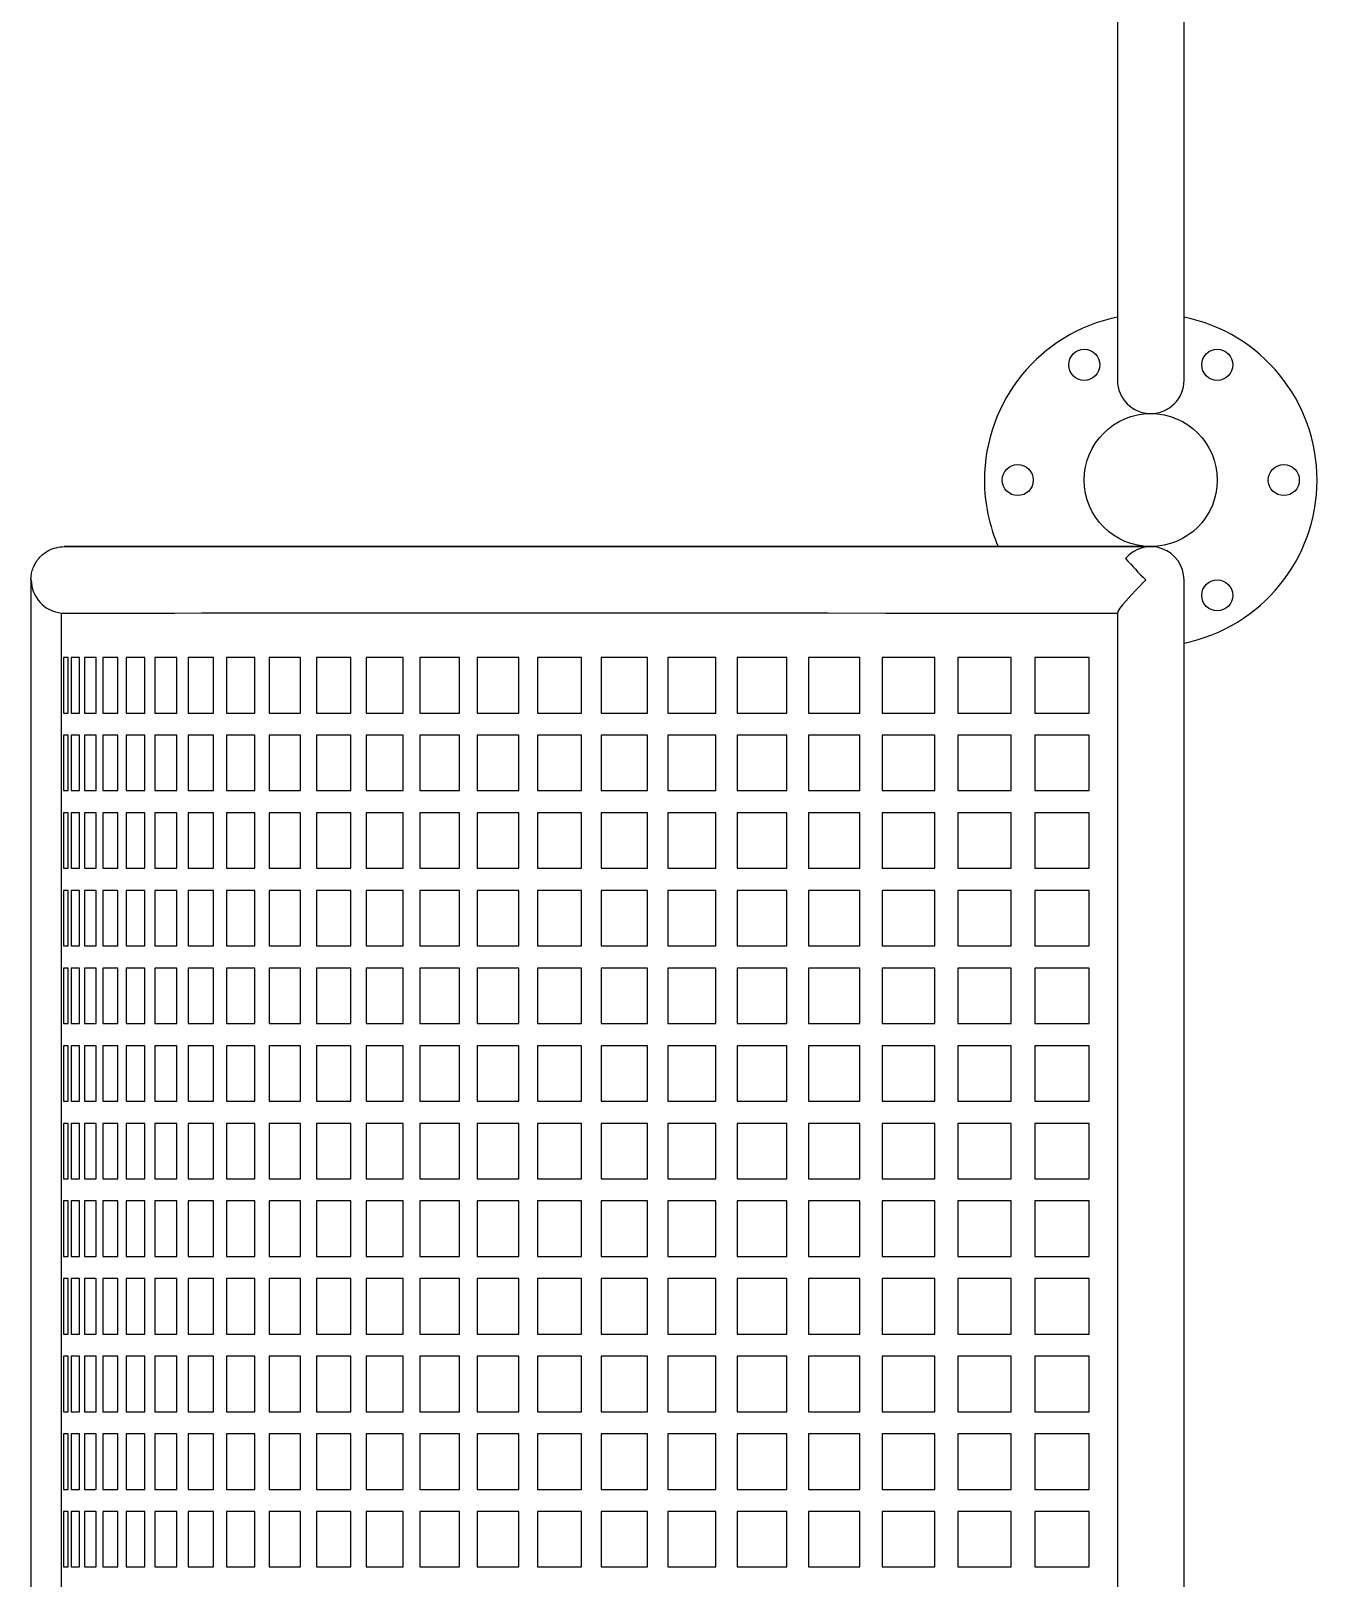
# Model space of a CAD drawing. Header units: metres. Extents: x -0.57 to 6.57, y -0.08 to 4.28.
# Drawn here: x -0.505 to 0.075, y 2.205 to 2.902 of the extents above; entities that cross this region are included whole.
import ezdxf

# ---------------------------------------------------------------- set-up
doc = ezdxf.new("R2010")
doc.units = ezdxf.units.M

msp = doc.modelspace()

# ---------------------------------------------------------------- linework, layer by layer
for p, q in [((-0.015, 4.155), (-0.015, 2.745)), ((0.015, 2.745), (0.015, 4.155)), ((0.015, 1.545), (0.015, 2.655)), ((-0.015, 2.64028), (-0.015, 1.55976))]:
    msp.add_line(p, q)
msp.add_lwpolyline([(-0.015, 2.77348, 0.356394), (-0.075, 2.7, 0.103244), (-0.06874, 2.67)], format="xyb")
at = {"flags": 128}
msp.add_lwpolyline([(-0.01142, 2.66473, 0.018985), (-0.00225, 2.655), (-0.00227, 2.65498), (-0.00645, 2.65071), (-0.00897, 2.64802), (-0.01129, 2.64542), (-0.0127, 2.64374), (-0.01388, 2.64222), (-0.01482, 2.64076), (-0.01491, 2.64028)], format="xyb", dxfattribs=at)
msp.add_lwpolyline([(-0.50486, 2.655), (-0.505, 2.655), (-0.505, 1.545)])
msp.add_lwpolyline([(-0.49117, 1.55994), (-0.49117, 2.64006), (-0.49054, 2.64004), (-0.48955, 2.64003), (-0.48653, 2.64004), (-0.48216, 2.64004), (-0.47643, 2.64002), (-0.46935, 2.64002), (-0.46094, 2.64004), (-0.45124, 2.64006), (-0.44025, 2.64007), (-0.428, 2.64009), (-0.41454, 2.64011), (-0.39986, 2.64013), (-0.38403, 2.64016), (-0.36706, 2.64018), (-0.34902, 2.6402), (-0.32993, 2.64021), (-0.30984, 2.64021), (-0.28883, 2.6402), (-0.2669, 2.64018), (-0.24412, 2.64017), (-0.22054, 2.64015), (-0.19622, 2.64013), (-0.17122, 2.64011), (-0.1456, 2.64009), (-0.11941, 2.64007), (-0.09273, 2.64005), (-0.06713, 2.64004), (-0.04118, 2.64005), (-0.01496, 2.64006)], dxfattribs=at)
for points in [[(-0.49037, 2.62), (-0.49037, 2.595), (-0.48824, 2.595), (-0.48824, 2.62)], [(-0.48309, 2.62), (-0.48682, 2.62), (-0.48682, 2.595), (-0.48309, 2.595)], [(-0.4809, 2.62), (-0.4809, 2.595), (-0.47559, 2.595), (-0.47559, 2.62)], [(-0.46575, 2.595), (-0.46575, 2.62), (-0.47263, 2.62), (-0.47263, 2.595)], [(-0.46204, 2.595), (-0.45363, 2.595), (-0.45363, 2.62), (-0.46204, 2.62)], [(-0.43927, 2.62), (-0.44919, 2.62), (-0.44919, 2.595), (-0.43927, 2.595)], [(-0.43411, 2.62), (-0.43411, 2.595), (-0.42273, 2.595), (-0.42273, 2.62)], [(-0.41687, 2.62), (-0.41687, 2.595), (-0.40408, 2.595), (-0.40408, 2.62)], [(-0.3834, 2.62), (-0.39755, 2.62), (-0.39755, 2.595), (-0.3834, 2.595)], [(-0.37622, 2.595), (-0.36076, 2.595), (-0.36076, 2.62), (-0.37622, 2.62)], [(-0.33711, 2.62), (-0.35376, 2.62), (-0.35376, 2.595), (-0.33711, 2.595)], [(-0.3296, 2.62), (-0.3296, 2.595), (-0.3118, 2.595), (-0.3118, 2.62)], [(-0.28495, 2.62), (-0.30382, 2.62), (-0.30382, 2.595), (-0.28495, 2.595)], [(-0.27652, 2.62), (-0.27652, 2.595), (-0.25666, 2.595), (-0.25666, 2.62)], [(-0.22702, 2.62), (-0.2478, 2.62), (-0.2478, 2.595), (-0.22702, 2.595)], [(-0.21778, 2.62), (-0.21778, 2.595), (-0.19616, 2.595), (-0.19616, 2.62)], [(-0.18657, 2.62), (-0.18657, 2.595), (-0.16419, 2.595), (-0.16419, 2.62)], [(-0.13124, 2.62), (-0.15429, 2.62), (-0.15429, 2.595), (-0.13124, 2.595)], [(-0.09743, 2.62), (-0.12107, 2.62), (-0.12107, 2.595), (-0.09743, 2.595)], [(-0.08702, 2.595), (-0.06289, 2.595), (-0.06289, 2.62), (-0.08702, 2.62)], [(-0.02775, 2.62), (-0.05229, 2.62), (-0.05229, 2.595), (-0.02775, 2.595)], [(-0.49037, 2.585), (-0.49037, 2.56), (-0.48824, 2.56), (-0.48824, 2.585)], [(-0.48309, 2.585), (-0.48682, 2.585), (-0.48682, 2.56), (-0.48309, 2.56)], [(-0.4809, 2.585), (-0.4809, 2.56), (-0.47559, 2.56), (-0.47559, 2.585)], [(-0.47263, 2.585), (-0.47263, 2.56), (-0.46575, 2.56), (-0.46575, 2.585)], [(-0.46204, 2.56), (-0.45363, 2.56), (-0.45363, 2.585), (-0.46204, 2.585)], [(-0.43927, 2.585), (-0.44919, 2.585), (-0.44919, 2.56), (-0.43927, 2.56)], [(-0.42273, 2.585), (-0.43411, 2.585), (-0.43411, 2.56), (-0.42273, 2.56)], [(-0.40408, 2.585), (-0.41687, 2.585), (-0.41687, 2.56), (-0.40408, 2.56)], [(-0.3834, 2.585), (-0.39755, 2.585), (-0.39755, 2.56), (-0.3834, 2.56)], [(-0.36076, 2.585), (-0.37622, 2.585), (-0.37622, 2.56), (-0.36076, 2.56)], [(-0.33711, 2.585), (-0.35376, 2.585), (-0.35376, 2.56), (-0.33711, 2.56)], [(-0.3118, 2.585), (-0.3296, 2.585), (-0.3296, 2.56), (-0.3118, 2.56)], [(-0.28495, 2.585), (-0.30382, 2.585), (-0.30382, 2.56), (-0.28495, 2.56)], [(-0.27652, 2.585), (-0.27652, 2.56), (-0.25666, 2.56), (-0.25666, 2.585)], [(-0.22702, 2.585), (-0.2478, 2.585), (-0.2478, 2.56), (-0.22702, 2.56)], [(-0.19616, 2.585), (-0.21778, 2.585), (-0.21778, 2.56), (-0.19616, 2.56)], [(-0.18657, 2.56), (-0.16419, 2.56), (-0.16419, 2.585), (-0.18657, 2.585)], [(-0.13124, 2.585), (-0.15429, 2.585), (-0.15429, 2.56), (-0.13124, 2.56)], [(-0.12107, 2.585), (-0.12107, 2.56), (-0.09743, 2.56), (-0.09743, 2.585)], [(-0.08702, 2.585), (-0.08702, 2.56), (-0.06289, 2.56), (-0.06289, 2.585)], [(-0.02775, 2.585), (-0.05229, 2.585), (-0.05229, 2.56), (-0.02775, 2.56)], [(-0.49037, 2.55), (-0.49037, 2.525), (-0.48824, 2.525), (-0.48824, 2.55)], [(-0.48309, 2.525), (-0.48309, 2.55), (-0.48682, 2.55), (-0.48682, 2.525)], [(-0.4809, 2.55), (-0.4809, 2.525), (-0.47559, 2.525), (-0.47559, 2.55)], [(-0.47263, 2.55), (-0.47263, 2.525), (-0.46575, 2.525), (-0.46575, 2.55)], [(-0.46204, 2.525), (-0.45363, 2.525), (-0.45363, 2.55), (-0.46204, 2.55)], [(-0.43927, 2.55), (-0.44919, 2.55), (-0.44919, 2.525), (-0.43927, 2.525)], [(-0.42273, 2.55), (-0.43411, 2.55), (-0.43411, 2.525), (-0.42273, 2.525)], [(-0.41687, 2.55), (-0.41687, 2.525), (-0.40408, 2.525), (-0.40408, 2.55)], [(-0.3834, 2.55), (-0.39755, 2.55), (-0.39755, 2.525), (-0.3834, 2.525)], [(-0.37622, 2.525), (-0.36076, 2.525), (-0.36076, 2.55), (-0.37622, 2.55)], [(-0.33711, 2.55), (-0.35376, 2.55), (-0.35376, 2.525), (-0.33711, 2.525)], [(-0.3296, 2.55), (-0.3296, 2.525), (-0.3118, 2.525), (-0.3118, 2.55)], [(-0.30382, 2.55), (-0.30382, 2.525), (-0.28495, 2.525), (-0.28495, 2.55)], [(-0.27652, 2.55), (-0.27652, 2.525), (-0.25666, 2.525), (-0.25666, 2.55)], [(-0.22702, 2.55), (-0.2478, 2.55), (-0.2478, 2.525), (-0.22702, 2.525)], [(-0.21778, 2.525), (-0.19616, 2.525), (-0.19616, 2.55), (-0.21778, 2.55)], [(-0.18657, 2.55), (-0.18657, 2.525), (-0.16419, 2.525), (-0.16419, 2.55)], [(-0.15429, 2.55), (-0.15429, 2.525), (-0.13124, 2.525), (-0.13124, 2.55)], [(-0.12107, 2.55), (-0.12107, 2.525), (-0.09743, 2.525), (-0.09743, 2.55)], [(-0.08702, 2.55), (-0.08702, 2.525), (-0.06289, 2.525), (-0.06289, 2.55)], [(-0.02775, 2.55), (-0.05229, 2.55), (-0.05229, 2.525), (-0.02775, 2.525)], [(-0.49037, 2.515), (-0.49037, 2.49), (-0.48824, 2.49), (-0.48824, 2.515)], [(-0.48682, 2.515), (-0.48682, 2.49), (-0.48309, 2.49), (-0.48309, 2.515)], [(-0.47559, 2.515), (-0.4809, 2.515), (-0.4809, 2.49), (-0.47559, 2.49)], [(-0.47263, 2.49), (-0.46575, 2.49), (-0.46575, 2.515), (-0.47263, 2.515)], [(-0.46204, 2.49), (-0.45363, 2.49), (-0.45363, 2.515), (-0.46204, 2.515)], [(-0.43927, 2.49), (-0.43927, 2.515), (-0.44919, 2.515), (-0.44919, 2.49)], [(-0.43411, 2.515), (-0.43411, 2.49), (-0.42273, 2.49), (-0.42273, 2.515)], [(-0.40408, 2.515), (-0.41687, 2.515), (-0.41687, 2.49), (-0.40408, 2.49)], [(-0.3834, 2.515), (-0.39755, 2.515), (-0.39755, 2.49), (-0.3834, 2.49)], [(-0.37622, 2.49), (-0.36076, 2.49), (-0.36076, 2.515), (-0.37622, 2.515)], [(-0.33711, 2.515), (-0.35376, 2.515), (-0.35376, 2.49), (-0.33711, 2.49)], [(-0.3118, 2.515), (-0.3296, 2.515), (-0.3296, 2.49), (-0.3118, 2.49)], [(-0.28495, 2.515), (-0.30382, 2.515), (-0.30382, 2.49), (-0.28495, 2.49)], [(-0.25666, 2.49), (-0.25666, 2.515), (-0.27652, 2.515), (-0.27652, 2.49)], [(-0.22702, 2.515), (-0.2478, 2.515), (-0.2478, 2.49), (-0.22702, 2.49)], [(-0.21778, 2.49), (-0.19616, 2.49), (-0.19616, 2.515), (-0.21778, 2.515)], [(-0.18657, 2.515), (-0.18657, 2.49), (-0.16419, 2.49), (-0.16419, 2.515)], [(-0.15429, 2.515), (-0.15429, 2.49), (-0.13124, 2.49), (-0.13124, 2.515)], [(-0.12107, 2.515), (-0.12107, 2.49), (-0.09743, 2.49), (-0.09743, 2.515)], [(-0.06289, 2.515), (-0.08702, 2.515), (-0.08702, 2.49), (-0.06289, 2.49)], [(-0.02775, 2.515), (-0.05229, 2.515), (-0.05229, 2.49), (-0.02775, 2.49)], [(-0.49037, 2.48), (-0.49037, 2.455), (-0.48824, 2.455), (-0.48824, 2.48)], [(-0.48682, 2.455), (-0.48309, 2.455), (-0.48309, 2.48), (-0.48682, 2.48)], [(-0.47559, 2.48), (-0.4809, 2.48), (-0.4809, 2.455), (-0.47559, 2.455)], [(-0.47263, 2.48), (-0.47263, 2.455), (-0.46575, 2.455), (-0.46575, 2.48)], [(-0.46204, 2.455), (-0.45363, 2.455), (-0.45363, 2.48), (-0.46204, 2.48)], [(-0.44919, 2.48), (-0.44919, 2.455), (-0.43927, 2.455), (-0.43927, 2.48)], [(-0.43411, 2.48), (-0.43411, 2.455), (-0.42273, 2.455), (-0.42273, 2.48)], [(-0.40408, 2.455), (-0.40408, 2.48), (-0.41687, 2.48), (-0.41687, 2.455)], [(-0.3834, 2.48), (-0.39755, 2.48), (-0.39755, 2.455), (-0.3834, 2.455)], [(-0.37622, 2.48), (-0.37622, 2.455), (-0.36076, 2.455), (-0.36076, 2.48)], [(-0.33711, 2.48), (-0.35376, 2.48), (-0.35376, 2.455), (-0.33711, 2.455)], [(-0.3118, 2.48), (-0.3296, 2.48), (-0.3296, 2.455), (-0.3118, 2.455)], [(-0.28495, 2.48), (-0.30382, 2.48), (-0.30382, 2.455), (-0.28495, 2.455)], [(-0.25666, 2.48), (-0.27652, 2.48), (-0.27652, 2.455), (-0.25666, 2.455)], [(-0.22702, 2.48), (-0.2478, 2.48), (-0.2478, 2.455), (-0.22702, 2.455)], [(-0.21778, 2.455), (-0.19616, 2.455), (-0.19616, 2.48), (-0.21778, 2.48)], [(-0.18657, 2.48), (-0.18657, 2.455), (-0.16419, 2.455), (-0.16419, 2.48)], [(-0.15429, 2.455), (-0.13124, 2.455), (-0.13124, 2.48), (-0.15429, 2.48)], [(-0.09743, 2.455), (-0.09743, 2.48), (-0.12107, 2.48), (-0.12107, 2.455)], [(-0.06289, 2.48), (-0.08702, 2.48), (-0.08702, 2.455), (-0.06289, 2.455)], [(-0.02775, 2.48), (-0.05229, 2.48), (-0.05229, 2.455), (-0.02775, 2.455)], [(-0.48824, 2.42), (-0.48824, 2.445), (-0.49037, 2.445), (-0.49037, 2.42)], [(-0.48309, 2.42), (-0.48309, 2.445), (-0.48682, 2.445), (-0.48682, 2.42)], [(-0.47559, 2.42), (-0.47559, 2.445), (-0.4809, 2.445), (-0.4809, 2.42)], [(-0.46575, 2.42), (-0.46575, 2.445), (-0.47263, 2.445), (-0.47263, 2.42)], [(-0.45363, 2.445), (-0.46204, 2.445), (-0.46204, 2.42), (-0.45363, 2.42)], [(-0.44919, 2.445), (-0.44919, 2.42), (-0.43927, 2.42), (-0.43927, 2.445)], [(-0.43411, 2.42), (-0.42273, 2.42), (-0.42273, 2.445), (-0.43411, 2.445)], [(-0.41687, 2.445), (-0.41687, 2.42), (-0.40408, 2.42), (-0.40408, 2.445)], [(-0.3834, 2.445), (-0.39755, 2.445), (-0.39755, 2.42), (-0.3834, 2.42)], [(-0.36076, 2.445), (-0.37622, 2.445), (-0.37622, 2.42), (-0.36076, 2.42)], [(-0.33711, 2.445), (-0.35376, 2.445), (-0.35376, 2.42), (-0.33711, 2.42)], [(-0.3118, 2.445), (-0.3296, 2.445), (-0.3296, 2.42), (-0.3118, 2.42)], [(-0.30382, 2.42), (-0.28495, 2.42), (-0.28495, 2.445), (-0.30382, 2.445)], [(-0.25666, 2.445), (-0.27652, 2.445), (-0.27652, 2.42), (-0.25666, 2.42)], [(-0.22702, 2.42), (-0.22702, 2.445), (-0.2478, 2.445), (-0.2478, 2.42)], [(-0.19616, 2.445), (-0.21778, 2.445), (-0.21778, 2.42), (-0.19616, 2.42)], [(-0.18657, 2.445), (-0.18657, 2.42), (-0.16419, 2.42), (-0.16419, 2.445)], [(-0.13124, 2.42), (-0.13124, 2.445), (-0.15429, 2.445), (-0.15429, 2.42)], [(-0.09743, 2.42), (-0.09743, 2.445), (-0.12107, 2.445), (-0.12107, 2.42)], [(-0.08702, 2.42), (-0.06289, 2.42), (-0.06289, 2.445), (-0.08702, 2.445)], [(-0.02775, 2.445), (-0.05229, 2.445), (-0.05229, 2.42), (-0.02775, 2.42)], [(-0.49037, 2.41), (-0.49037, 2.385), (-0.48824, 2.385), (-0.48824, 2.41)], [(-0.48682, 2.41), (-0.48682, 2.385), (-0.48309, 2.385), (-0.48309, 2.41)], [(-0.4809, 2.41), (-0.4809, 2.385), (-0.47559, 2.385), (-0.47559, 2.41)], [(-0.47263, 2.41), (-0.47263, 2.385), (-0.46575, 2.385), (-0.46575, 2.41)], [(-0.46204, 2.41), (-0.46204, 2.385), (-0.45363, 2.385), (-0.45363, 2.41)], [(-0.44919, 2.41), (-0.44919, 2.385), (-0.43927, 2.385), (-0.43927, 2.41)], [(-0.42273, 2.41), (-0.43411, 2.41), (-0.43411, 2.385), (-0.42273, 2.385)], [(-0.41687, 2.385), (-0.40408, 2.385), (-0.40408, 2.41), (-0.41687, 2.41)], [(-0.3834, 2.41), (-0.39755, 2.41), (-0.39755, 2.385), (-0.3834, 2.385)], [(-0.36076, 2.385), (-0.36076, 2.41), (-0.37622, 2.41), (-0.37622, 2.385)], [(-0.33711, 2.41), (-0.35376, 2.41), (-0.35376, 2.385), (-0.33711, 2.385)], [(-0.3296, 2.385), (-0.3118, 2.385), (-0.3118, 2.41), (-0.3296, 2.41)], [(-0.30382, 2.41), (-0.30382, 2.385), (-0.28495, 2.385), (-0.28495, 2.41)], [(-0.27652, 2.385), (-0.25666, 2.385), (-0.25666, 2.41), (-0.27652, 2.41)], [(-0.2478, 2.385), (-0.22702, 2.385), (-0.22702, 2.41), (-0.2478, 2.41)], [(-0.21778, 2.385), (-0.19616, 2.385), (-0.19616, 2.41), (-0.21778, 2.41)], [(-0.18657, 2.41), (-0.18657, 2.385), (-0.16419, 2.385), (-0.16419, 2.41)], [(-0.13124, 2.385), (-0.13124, 2.41), (-0.15429, 2.41), (-0.15429, 2.385)], [(-0.12107, 2.385), (-0.09743, 2.385), (-0.09743, 2.41), (-0.12107, 2.41)], [(-0.08702, 2.385), (-0.06289, 2.385), (-0.06289, 2.41), (-0.08702, 2.41)], [(-0.02775, 2.385), (-0.02775, 2.41), (-0.05229, 2.41), (-0.05229, 2.385)], [(-0.49037, 2.375), (-0.49037, 2.35), (-0.48824, 2.35), (-0.48824, 2.375)], [(-0.48682, 2.375), (-0.48682, 2.35), (-0.48309, 2.35), (-0.48309, 2.375)], [(-0.4809, 2.35), (-0.47559, 2.35), (-0.47559, 2.375), (-0.4809, 2.375)], [(-0.47263, 2.375), (-0.47263, 2.35), (-0.46575, 2.35), (-0.46575, 2.375)], [(-0.46204, 2.35), (-0.45363, 2.35), (-0.45363, 2.375), (-0.46204, 2.375)], [(-0.44919, 2.35), (-0.43927, 2.35), (-0.43927, 2.375), (-0.44919, 2.375)], [(-0.42273, 2.375), (-0.43411, 2.375), (-0.43411, 2.35), (-0.42273, 2.35)], [(-0.41687, 2.375), (-0.41687, 2.35), (-0.40408, 2.35), (-0.40408, 2.375)], [(-0.3834, 2.375), (-0.39755, 2.375), (-0.39755, 2.35), (-0.3834, 2.35)], [(-0.37622, 2.375), (-0.37622, 2.35), (-0.36076, 2.35), (-0.36076, 2.375)], [(-0.35376, 2.375), (-0.35376, 2.35), (-0.33711, 2.35), (-0.33711, 2.375)], [(-0.3296, 2.35), (-0.3118, 2.35), (-0.3118, 2.375), (-0.3296, 2.375)], [(-0.28495, 2.375), (-0.30382, 2.375), (-0.30382, 2.35), (-0.28495, 2.35)], [(-0.27652, 2.375), (-0.27652, 2.35), (-0.25666, 2.35), (-0.25666, 2.375)], [(-0.2478, 2.35), (-0.22702, 2.35), (-0.22702, 2.375), (-0.2478, 2.375)], [(-0.21778, 2.375), (-0.21778, 2.35), (-0.19616, 2.35), (-0.19616, 2.375)], [(-0.16419, 2.375), (-0.18657, 2.375), (-0.18657, 2.35), (-0.16419, 2.35)], [(-0.13124, 2.375), (-0.15429, 2.375), (-0.15429, 2.35), (-0.13124, 2.35)], [(-0.12107, 2.375), (-0.12107, 2.35), (-0.09743, 2.35), (-0.09743, 2.375)], [(-0.08702, 2.35), (-0.06289, 2.35), (-0.06289, 2.375), (-0.08702, 2.375)], [(-0.05229, 2.375), (-0.05229, 2.35), (-0.02775, 2.35), (-0.02775, 2.375)], [(-0.49037, 2.34), (-0.49037, 2.315), (-0.48824, 2.315), (-0.48824, 2.34)], [(-0.48682, 2.34), (-0.48682, 2.315), (-0.48309, 2.315), (-0.48309, 2.34)], [(-0.4809, 2.34), (-0.4809, 2.315), (-0.47559, 2.315), (-0.47559, 2.34)], [(-0.46575, 2.34), (-0.47263, 2.34), (-0.47263, 2.315), (-0.46575, 2.315)], [(-0.46204, 2.315), (-0.45363, 2.315), (-0.45363, 2.34), (-0.46204, 2.34)], [(-0.44919, 2.315), (-0.43927, 2.315), (-0.43927, 2.34), (-0.44919, 2.34)], [(-0.42273, 2.34), (-0.43411, 2.34), (-0.43411, 2.315), (-0.42273, 2.315)], [(-0.41687, 2.315), (-0.40408, 2.315), (-0.40408, 2.34), (-0.41687, 2.34)], [(-0.3834, 2.34), (-0.39755, 2.34), (-0.39755, 2.315), (-0.3834, 2.315)], [(-0.36076, 2.34), (-0.37622, 2.34), (-0.37622, 2.315), (-0.36076, 2.315)], [(-0.33711, 2.34), (-0.35376, 2.34), (-0.35376, 2.315), (-0.33711, 2.315)], [(-0.3296, 2.315), (-0.3118, 2.315), (-0.3118, 2.34), (-0.3296, 2.34)], [(-0.30382, 2.34), (-0.30382, 2.315), (-0.28495, 2.315), (-0.28495, 2.34)], [(-0.25666, 2.34), (-0.27652, 2.34), (-0.27652, 2.315), (-0.25666, 2.315)], [(-0.2478, 2.315), (-0.22702, 2.315), (-0.22702, 2.34), (-0.2478, 2.34)], [(-0.19616, 2.34), (-0.21778, 2.34), (-0.21778, 2.315), (-0.19616, 2.315)], [(-0.18657, 2.315), (-0.16419, 2.315), (-0.16419, 2.34), (-0.18657, 2.34)], [(-0.13124, 2.34), (-0.15429, 2.34), (-0.15429, 2.315), (-0.13124, 2.315)], [(-0.09743, 2.34), (-0.12107, 2.34), (-0.12107, 2.315), (-0.09743, 2.315)], [(-0.08702, 2.315), (-0.06289, 2.315), (-0.06289, 2.34), (-0.08702, 2.34)], [(-0.05229, 2.34), (-0.05229, 2.315), (-0.02775, 2.315), (-0.02775, 2.34)], [(-0.49037, 2.305), (-0.49037, 2.28), (-0.48824, 2.28), (-0.48824, 2.305)], [(-0.48682, 2.28), (-0.48309, 2.28), (-0.48309, 2.305), (-0.48682, 2.305)], [(-0.4809, 2.305), (-0.4809, 2.28), (-0.47559, 2.28), (-0.47559, 2.305)], [(-0.46575, 2.305), (-0.47263, 2.305), (-0.47263, 2.28), (-0.46575, 2.28)], [(-0.45363, 2.305), (-0.46204, 2.305), (-0.46204, 2.28), (-0.45363, 2.28)], [(-0.44919, 2.28), (-0.43927, 2.28), (-0.43927, 2.305), (-0.44919, 2.305)], [(-0.43411, 2.305), (-0.43411, 2.28), (-0.42273, 2.28), (-0.42273, 2.305)], [(-0.41687, 2.28), (-0.40408, 2.28), (-0.40408, 2.305), (-0.41687, 2.305)], [(-0.3834, 2.305), (-0.39755, 2.305), (-0.39755, 2.28), (-0.3834, 2.28)], [(-0.36076, 2.305), (-0.37622, 2.305), (-0.37622, 2.28), (-0.36076, 2.28)], [(-0.33711, 2.305), (-0.35376, 2.305), (-0.35376, 2.28), (-0.33711, 2.28)], [(-0.3118, 2.305), (-0.3296, 2.305), (-0.3296, 2.28), (-0.3118, 2.28)], [(-0.28495, 2.305), (-0.30382, 2.305), (-0.30382, 2.28), (-0.28495, 2.28)], [(-0.27652, 2.305), (-0.27652, 2.28), (-0.25666, 2.28), (-0.25666, 2.305)], [(-0.2478, 2.28), (-0.22702, 2.28), (-0.22702, 2.305), (-0.2478, 2.305)], [(-0.21778, 2.28), (-0.19616, 2.28), (-0.19616, 2.305), (-0.21778, 2.305)], [(-0.18657, 2.28), (-0.16419, 2.28), (-0.16419, 2.305), (-0.18657, 2.305)], [(-0.13124, 2.28), (-0.13124, 2.305), (-0.15429, 2.305), (-0.15429, 2.28)], [(-0.09743, 2.305), (-0.12107, 2.305), (-0.12107, 2.28), (-0.09743, 2.28)], [(-0.08702, 2.28), (-0.06289, 2.28), (-0.06289, 2.305), (-0.08702, 2.305)], [(-0.05229, 2.305), (-0.05229, 2.28), (-0.02775, 2.28), (-0.02775, 2.305)], [(-0.49037, 2.27), (-0.49037, 2.245), (-0.48824, 2.245), (-0.48824, 2.27)], [(-0.48682, 2.27), (-0.48682, 2.245), (-0.48309, 2.245), (-0.48309, 2.27)], [(-0.47559, 2.27), (-0.4809, 2.27), (-0.4809, 2.245), (-0.47559, 2.245)], [(-0.47263, 2.245), (-0.46575, 2.245), (-0.46575, 2.27), (-0.47263, 2.27)], [(-0.46204, 2.245), (-0.45363, 2.245), (-0.45363, 2.27), (-0.46204, 2.27)], [(-0.44919, 2.245), (-0.43927, 2.245), (-0.43927, 2.27), (-0.44919, 2.27)], [(-0.43411, 2.27), (-0.43411, 2.245), (-0.42273, 2.245), (-0.42273, 2.27)], [(-0.41687, 2.27), (-0.41687, 2.245), (-0.40408, 2.245), (-0.40408, 2.27)], [(-0.39755, 2.27), (-0.39755, 2.245), (-0.3834, 2.245), (-0.3834, 2.27)], [(-0.36076, 2.27), (-0.37622, 2.27), (-0.37622, 2.245), (-0.36076, 2.245)], [(-0.35376, 2.27), (-0.35376, 2.245), (-0.33711, 2.245), (-0.33711, 2.27)], [(-0.3296, 2.27), (-0.3296, 2.245), (-0.3118, 2.245), (-0.3118, 2.27)], [(-0.30382, 2.27), (-0.30382, 2.245), (-0.28495, 2.245), (-0.28495, 2.27)], [(-0.27652, 2.27), (-0.27652, 2.245), (-0.25666, 2.245), (-0.25666, 2.27)], [(-0.2478, 2.27), (-0.2478, 2.245), (-0.22702, 2.245), (-0.22702, 2.27)], [(-0.19616, 2.27), (-0.21778, 2.27), (-0.21778, 2.245), (-0.19616, 2.245)], [(-0.16419, 2.245), (-0.16419, 2.27), (-0.18657, 2.27), (-0.18657, 2.245)], [(-0.13124, 2.245), (-0.13124, 2.27), (-0.15429, 2.27), (-0.15429, 2.245)], [(-0.09743, 2.245), (-0.09743, 2.27), (-0.12107, 2.27), (-0.12107, 2.245)], [(-0.06289, 2.245), (-0.06289, 2.27), (-0.08702, 2.27), (-0.08702, 2.245)], [(-0.05229, 2.245), (-0.02775, 2.245), (-0.02775, 2.27), (-0.05229, 2.27)], [(-0.49037, 2.235), (-0.49037, 2.21), (-0.48824, 2.21), (-0.48824, 2.235)], [(-0.48682, 2.21), (-0.48309, 2.21), (-0.48309, 2.235), (-0.48682, 2.235)], [(-0.47559, 2.235), (-0.4809, 2.235), (-0.4809, 2.21), (-0.47559, 2.21)], [(-0.47263, 2.235), (-0.47263, 2.21), (-0.46575, 2.21), (-0.46575, 2.235)], [(-0.46204, 2.235), (-0.46204, 2.21), (-0.45363, 2.21), (-0.45363, 2.235)], [(-0.44919, 2.235), (-0.44919, 2.21), (-0.43927, 2.21), (-0.43927, 2.235)], [(-0.43411, 2.235), (-0.43411, 2.21), (-0.42273, 2.21), (-0.42273, 2.235)], [(-0.40408, 2.21), (-0.40408, 2.235), (-0.41687, 2.235), (-0.41687, 2.21)], [(-0.39755, 2.235), (-0.39755, 2.21), (-0.3834, 2.21), (-0.3834, 2.235)], [(-0.37622, 2.21), (-0.36076, 2.21), (-0.36076, 2.235), (-0.37622, 2.235)], [(-0.35376, 2.21), (-0.33711, 2.21), (-0.33711, 2.235), (-0.35376, 2.235)], [(-0.3296, 2.21), (-0.3118, 2.21), (-0.3118, 2.235), (-0.3296, 2.235)], [(-0.30382, 2.235), (-0.30382, 2.21), (-0.28495, 2.21), (-0.28495, 2.235)], [(-0.25666, 2.235), (-0.27652, 2.235), (-0.27652, 2.21), (-0.25666, 2.21)], [(-0.2478, 2.235), (-0.2478, 2.21), (-0.22702, 2.21), (-0.22702, 2.235)], [(-0.21778, 2.235), (-0.21778, 2.21), (-0.19616, 2.21), (-0.19616, 2.235)], [(-0.18657, 2.235), (-0.18657, 2.21), (-0.16419, 2.21), (-0.16419, 2.235)], [(-0.13124, 2.235), (-0.15429, 2.235), (-0.15429, 2.21), (-0.13124, 2.21)], [(-0.09743, 2.235), (-0.12107, 2.235), (-0.12107, 2.21), (-0.09743, 2.21)], [(-0.08702, 2.21), (-0.06289, 2.21), (-0.06289, 2.235), (-0.08702, 2.235)], [(-0.05229, 2.235), (-0.05229, 2.21), (-0.02775, 2.21), (-0.02775, 2.235)]]:
    msp.add_lwpolyline(points, close=True)
for centre, radius in [((-0.03, 2.75196), 0.007), ((0.03, 2.75196), 0.007), ((0, 2.7), 0.03), ((-0.06, 2.7), 0.007), ((0.06, 2.7), 0.007), ((0.03, 2.64804), 0.007)]:
    msp.add_circle(centre, radius)
for centre, radius, start, end in [((0, 2.7), 0.075, 281.53696, 78.46304), ((0, 2.745), 0.015, 180, 0), ((0, 2.655), 0.015, 0, 139.58215), ((-0.48977, 2.65508), 0.01509, 180.32104, 264.69607)]:
    msp.add_arc(centre, radius, start, end)
msp.add_open_spline([(-0.505, 2.655), (-0.50497, 2.65567), (-0.50492, 2.6571), (-0.50442, 2.65936), (-0.50348, 2.66177), (-0.50196, 2.66422), (-0.49979, 2.66653), (-0.49698, 2.66842), (-0.49364, 2.66974), (-0.49124, 2.66991), (-0.49, 2.67), (-0.32667, 2.67), (-0.16333, 2.67), (0, 2.67), (-0.16334, 2.67), (-0.32668, 2.67), (-0.49003, 2.67)], degree=3, knots=[0, 0, 0, 0, 0.069914, 0.15051, 0.245035, 0.357174, 0.489957, 0.644194, 0.816745, 1, 1, 1, 2, 2, 2, 3, 3, 3, 3])

doc.saveas('drawing.dxf')
